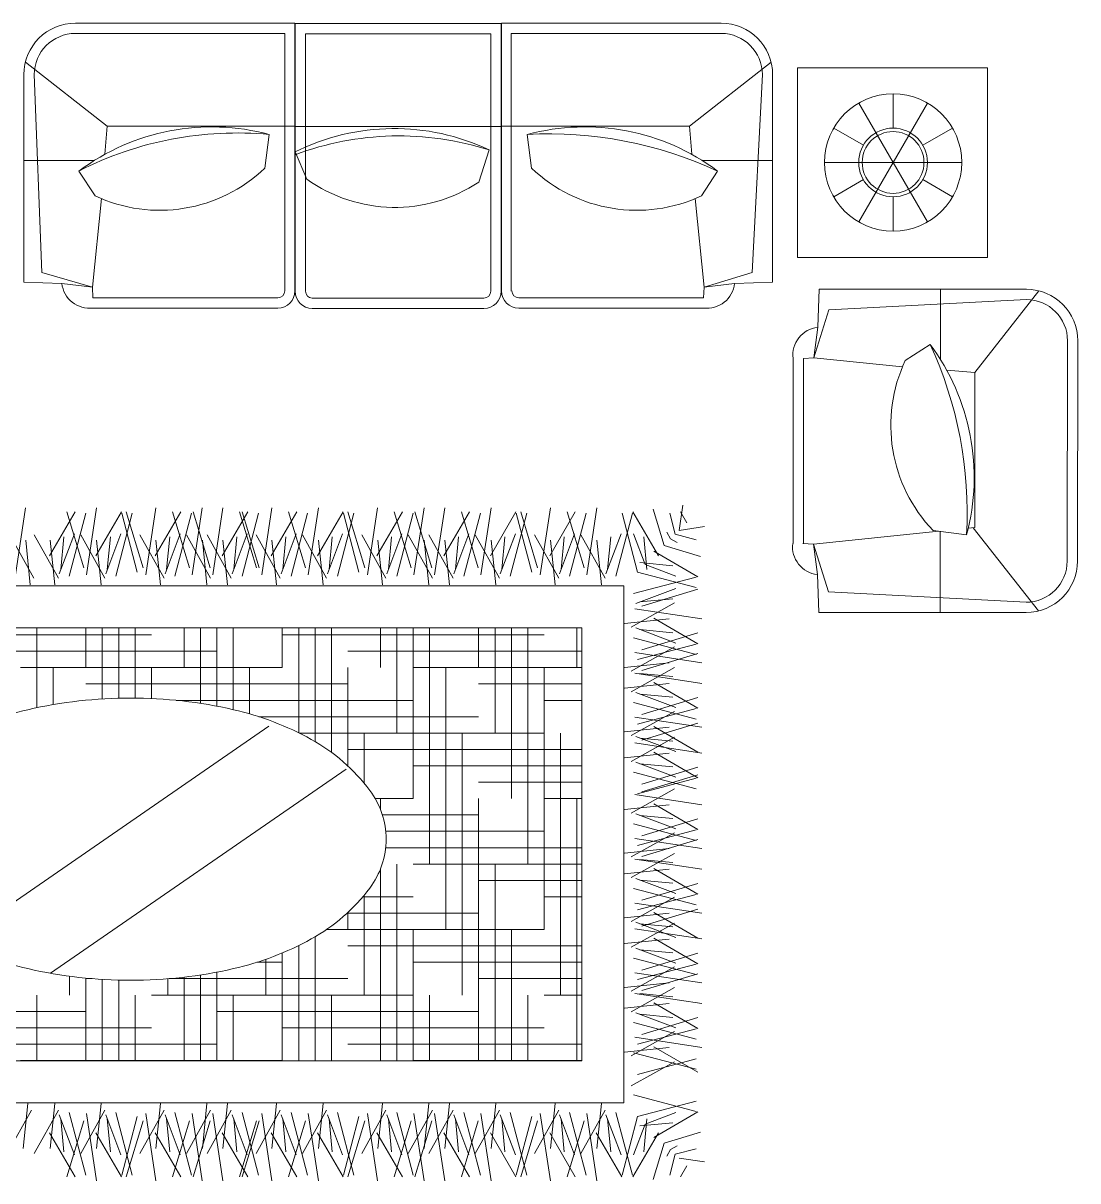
# Model space of a CAD drawing. Header units: millimetres. Extents: x 1551 to 1744, y 1536 to 1676.
# Drawn here: x 1614.796 to 1617.921, y 1571.634 to 1575.063 of the extents above; entities that cross this region are included whole.
import ezdxf

# ---------------------------------------------------------------- set-up
doc = ezdxf.new("R2010")
doc.units = ezdxf.units.MM
doc.layers.add('03_Fina', color=7, linetype='Continuous', lineweight=9)

msp = doc.modelspace()

# ---------------------------------------------------------------- linework, layer by layer
at = {"layer": '03_Fina', "color": 252, "true_color": 0x939598}
for p, q in [((1614.9505, 1575.0626), (1615.6012, 1575.0626)), ((1615.6012, 1575.0626), (1615.6012, 1574.2695)), ((1615.6018, 1574.2684), (1615.6018, 1575.0616)), ((1615.6018, 1575.0616), (1616.2118, 1575.0616)), ((1616.2118, 1575.0616), (1616.2118, 1574.2684)), ((1616.2134, 1575.0626), (1616.2134, 1574.2695)), ((1616.8641, 1575.0626), (1616.2134, 1575.0626)), ((1614.9505, 1575.0321), (1615.5712, 1575.0321)), ((1615.5712, 1574.2684), (1615.5712, 1575.0321)), ((1615.6323, 1574.2684), (1615.6323, 1575.0311)), ((1615.6323, 1575.0311), (1616.1813, 1575.0311)), ((1616.1813, 1575.0311), (1616.1813, 1574.2684)), ((1616.2423, 1575.0321), (1616.2423, 1574.2684)), ((1616.8641, 1575.0321), (1616.2423, 1575.0321)), ((1615.0444, 1574.7575), (1614.8026, 1574.9475)), ((1616.7702, 1574.7575), (1617.012, 1574.9475)), ((1614.7979, 1574.2959), (1614.7979, 1574.9101)), ((1614.8285, 1574.9101), (1614.8515, 1574.3245)), ((1616.9862, 1574.9101), (1616.9556, 1574.3245)), ((1617.0167, 1574.2959), (1617.0167, 1574.9101)), ((1617.3736, 1574.7516), (1617.3736, 1574.8533)), ((1615.6018, 1574.8421), (1615.6012, 1574.8421)), ((1616.2134, 1574.8421), (1616.2118, 1574.8421)), ((1617.4753, 1574.826), (1617.2719, 1574.4738)), ((1617.2719, 1574.826), (1617.4753, 1574.4738)), ((1617.2719, 1574.4738), (1617.4753, 1574.826)), ((1617.4753, 1574.4738), (1617.2719, 1574.826)), ((1615.0379, 1574.6741), (1615.0444, 1574.7575)), ((1615.0444, 1574.7575), (1615.6012, 1574.7575)), ((1615.6018, 1574.7565), (1616.2118, 1574.7565)), ((1616.7702, 1574.7575), (1616.2134, 1574.7575)), ((1616.7767, 1574.6741), (1616.7702, 1574.7575)), ((1617.2856, 1574.7008), (1617.1975, 1574.7516)), ((1617.4617, 1574.7008), (1617.5497, 1574.7516)), ((1615.5121, 1574.6335), (1615.5252, 1574.7328)), ((1616.3025, 1574.6335), (1616.2894, 1574.7328)), ((1615.602, 1574.6815), (1615.6359, 1574.6007)), ((1616.1458, 1574.5918), (1616.1763, 1574.6871)), ((1614.7979, 1574.6559), (1615.0068, 1574.6559)), ((1617.0167, 1574.6559), (1616.8078, 1574.6559)), ((1617.1703, 1574.6499), (1617.577, 1574.6499)), ((1617.577, 1574.6499), (1617.1703, 1574.6499)), ((1614.9611, 1574.6246), (1615.0089, 1574.5512)), ((1615.6018, 1574.6387), (1615.6012, 1574.6387)), ((1616.2134, 1574.6387), (1616.2118, 1574.6387)), ((1616.8535, 1574.6246), (1616.8057, 1574.5512)), ((1617.1975, 1574.5482), (1617.2856, 1574.5991)), ((1617.5497, 1574.5482), (1617.4617, 1574.5991)), ((1615.0009, 1574.2802), (1615.0277, 1574.5429)), ((1616.8137, 1574.2802), (1616.7869, 1574.5429)), ((1617.3736, 1574.4466), (1617.3736, 1574.5482)), ((1614.8515, 1574.3245), (1615.0009, 1574.2802)), ((1616.9556, 1574.3245), (1616.8137, 1574.2802)), ((1614.9105, 1574.2917), (1614.7979, 1574.2959)), ((1614.9105, 1574.2917), (1615.0009, 1574.2802)), ((1615.0024, 1574.2491), (1615.0009, 1574.2802)), ((1616.8122, 1574.2491), (1616.8137, 1574.2802)), ((1616.9041, 1574.2917), (1616.8137, 1574.2802)), ((1616.9041, 1574.2917), (1617.0167, 1574.2959)), ((1617.1502, 1574.1617), (1617.1543, 1574.2743)), ((1617.1543, 1574.2743), (1617.7685, 1574.2743)), ((1617.5143, 1574.2743), (1617.5143, 1574.0654)), ((1617.616, 1574.0279), (1617.8059, 1574.2697)), ((1615.5504, 1574.2491), (1615.0024, 1574.2491)), ((1616.161, 1574.2481), (1615.6526, 1574.2481)), ((1616.2642, 1574.2491), (1616.8122, 1574.2491)), ((1617.7685, 1574.2438), (1617.183, 1574.2133)), ((1615.5504, 1574.2186), (1615.0024, 1574.2186)), ((1616.161, 1574.2176), (1615.6526, 1574.2176)), ((1616.2642, 1574.2186), (1616.8122, 1574.2186)), ((1617.183, 1574.2133), (1617.1386, 1574.0714)), ((1617.1502, 1574.1617), (1617.1386, 1574.0714)), ((1617.483, 1574.1112), (1617.4096, 1574.0633)), ((1617.8906, 1574.1218), (1617.8895, 1573.4695)), ((1617.9211, 1574.1218), (1617.92, 1573.4695)), ((1617.0771, 1573.5219), (1617.0771, 1574.0698)), ((1617.1076, 1574.0698), (1617.1386, 1574.0714)), ((1617.1076, 1573.5219), (1617.1076, 1574.0698)), ((1617.1386, 1574.0714), (1617.4013, 1574.0446)), ((1617.5325, 1574.0344), (1617.616, 1574.0279)), ((1617.616, 1574.0279), (1617.616, 1573.5687)), ((1614.773, 1573.4285), (1614.8031, 1573.6274)), ((1614.8736, 1573.4848), (1614.9494, 1573.6154)), ((1614.9753, 1573.4492), (1614.9251, 1573.6156)), ((1614.9833, 1573.4285), (1615.0133, 1573.6274)), ((1615.0111, 1573.4848), (1615.087, 1573.6154)), ((1615.151, 1573.4492), (1615.1008, 1573.6156)), ((1615.159, 1573.4285), (1615.1891, 1573.6274)), ((1615.1869, 1573.4848), (1615.2627, 1573.6154)), ((1615.2886, 1573.4492), (1615.2384, 1573.6156)), ((1615.2966, 1573.4285), (1615.3266, 1573.6274)), ((1615.3497, 1573.4492), (1615.2995, 1573.6156)), ((1615.3577, 1573.4285), (1615.3877, 1573.6274)), ((1615.3855, 1573.4848), (1615.4614, 1573.6154)), ((1615.4873, 1573.4492), (1615.437, 1573.6156)), ((1615.4949, 1573.4492), (1615.4447, 1573.6156)), ((1615.5029, 1573.4285), (1615.5329, 1573.6274)), ((1615.5307, 1573.4848), (1615.6066, 1573.6154)), ((1615.6324, 1573.4492), (1615.5822, 1573.6156)), ((1615.6404, 1573.4285), (1615.6705, 1573.6274)), ((1615.6683, 1573.4848), (1615.7441, 1573.6154)), ((1615.8082, 1573.4492), (1615.758, 1573.6156)), ((1615.8162, 1573.4285), (1615.8462, 1573.6274)), ((1615.844, 1573.4848), (1615.9199, 1573.6154)), ((1615.9457, 1573.4492), (1615.8955, 1573.6156)), ((1615.9537, 1573.4285), (1615.9838, 1573.6274)), ((1616.0069, 1573.4492), (1615.9567, 1573.6156)), ((1616.0149, 1573.4285), (1616.0449, 1573.6274)), ((1616.0427, 1573.4848), (1616.1186, 1573.6154)), ((1616.1444, 1573.4492), (1616.0942, 1573.6156)), ((1616.1524, 1573.4285), (1616.1825, 1573.6274)), ((1616.1802, 1573.4848), (1616.2561, 1573.6154)), ((1616.3202, 1573.4492), (1616.27, 1573.6156)), ((1616.3282, 1573.4285), (1616.3582, 1573.6274)), ((1616.356, 1573.4848), (1616.4319, 1573.6154)), ((1616.4577, 1573.4492), (1616.4075, 1573.6156)), ((1616.4657, 1573.4285), (1616.4958, 1573.6274)), ((1616.6781, 1573.4848), (1616.6022, 1573.6154)), ((1616.6949, 1573.5156), (1616.6623, 1573.6234)), ((1616.7392, 1573.5599), (1616.7506, 1573.6353)), ((1616.7625, 1573.5831), (1616.7438, 1573.6154)), ((1614.9324, 1573.4251), (1614.9813, 1573.6111)), ((1615.07, 1573.4251), (1615.1189, 1573.6111)), ((1615.1337, 1573.4368), (1615.0879, 1573.6111)), ((1615.2457, 1573.4251), (1615.2946, 1573.6111)), ((1615.4444, 1573.4251), (1615.4933, 1573.6111)), ((1615.5896, 1573.4251), (1615.6385, 1573.6111)), ((1615.7271, 1573.4251), (1615.776, 1573.6111)), ((1615.7909, 1573.4368), (1615.7451, 1573.6111)), ((1615.9029, 1573.4251), (1615.9518, 1573.6111)), ((1616.1016, 1573.4251), (1616.1505, 1573.6111)), ((1616.2391, 1573.4251), (1616.288, 1573.6111)), ((1616.3029, 1573.4368), (1616.257, 1573.6111)), ((1616.4149, 1573.4251), (1616.4638, 1573.6111)), ((1616.5524, 1573.4251), (1616.6013, 1573.6111)), ((1616.6162, 1573.4368), (1616.5703, 1573.6111)), ((1616.7282, 1573.5489), (1616.7119, 1573.6111)), ((1614.8277, 1573.4186), (1614.7559, 1573.5469)), ((1614.9004, 1573.4186), (1614.8286, 1573.5469)), ((1614.9028, 1573.4317), (1614.9475, 1573.55)), ((1615.0379, 1573.4186), (1614.9662, 1573.5469)), ((1615.0404, 1573.4317), (1615.0851, 1573.55)), ((1615.2137, 1573.4186), (1615.1419, 1573.5469)), ((1615.2161, 1573.4317), (1615.2608, 1573.55)), ((1615.3512, 1573.4186), (1615.2795, 1573.5469)), ((1615.4123, 1573.4186), (1615.3406, 1573.5469)), ((1615.4148, 1573.4317), (1615.4595, 1573.55)), ((1615.5575, 1573.4186), (1615.4858, 1573.5469)), ((1615.56, 1573.4317), (1615.6047, 1573.55)), ((1615.6951, 1573.4186), (1615.6233, 1573.5469)), ((1615.6976, 1573.4317), (1615.7422, 1573.55)), ((1615.8708, 1573.4186), (1615.7991, 1573.5469)), ((1615.8733, 1573.4317), (1615.918, 1573.55)), ((1616.0084, 1573.4186), (1615.9366, 1573.5469)), ((1616.0695, 1573.4186), (1615.9977, 1573.5469)), ((1616.072, 1573.4317), (1616.1167, 1573.55)), ((1616.2071, 1573.4186), (1616.1353, 1573.5469)), ((1616.2095, 1573.4317), (1616.2542, 1573.55)), ((1616.3828, 1573.4186), (1616.311, 1573.5469)), ((1616.3853, 1573.4317), (1616.43, 1573.55)), ((1616.5204, 1573.4186), (1616.4486, 1573.5469)), ((1616.5228, 1573.4317), (1616.5675, 1573.55)), ((1616.6385, 1573.4591), (1616.6041, 1573.55)), ((1616.7144, 1573.5351), (1616.7034, 1573.5547)), ((1616.7282, 1573.5489), (1616.7904, 1573.5325)), ((1616.7392, 1573.5599), (1616.8147, 1573.5713)), ((1617.1376, 1573.5199), (1617.5095, 1573.5578)), ((1617.492, 1573.5601), (1617.5913, 1573.5471)), ((1617.5133, 1573.317), (1617.5133, 1573.5573)), ((1617.5962, 1573.5667), (1617.616, 1573.5687)), ((1617.6112, 1573.5682), (1617.8049, 1573.3216)), ((1614.8169, 1573.3987), (1614.8033, 1573.5312)), ((1614.8896, 1573.3987), (1614.8759, 1573.5312)), ((1614.9076, 1573.444), (1614.9167, 1573.5416)), ((1615.0271, 1573.3987), (1615.0135, 1573.5312)), ((1615.0452, 1573.444), (1615.0543, 1573.5416)), ((1615.2029, 1573.3987), (1615.1892, 1573.5312)), ((1615.2209, 1573.444), (1615.23, 1573.5416)), ((1615.3404, 1573.3987), (1615.3268, 1573.5312)), ((1615.4016, 1573.3987), (1615.3879, 1573.5312)), ((1615.4196, 1573.444), (1615.4287, 1573.5416)), ((1615.5468, 1573.3987), (1615.5331, 1573.5312)), ((1615.5648, 1573.444), (1615.5739, 1573.5416)), ((1615.6843, 1573.3987), (1615.6707, 1573.5312)), ((1615.7023, 1573.444), (1615.7115, 1573.5416)), ((1615.8601, 1573.3987), (1615.8464, 1573.5312)), ((1615.8781, 1573.444), (1615.8872, 1573.5416)), ((1615.9976, 1573.3987), (1615.984, 1573.5312)), ((1616.0587, 1573.3987), (1616.0451, 1573.5312)), ((1616.0768, 1573.444), (1616.0859, 1573.5416)), ((1616.1963, 1573.3987), (1616.1826, 1573.5312)), ((1616.2143, 1573.444), (1616.2234, 1573.5416)), ((1616.372, 1573.3987), (1616.3584, 1573.5312)), ((1616.3901, 1573.444), (1616.3992, 1573.5416)), ((1616.5096, 1573.3987), (1616.4959, 1573.5312)), ((1616.5276, 1573.444), (1616.5367, 1573.5416)), ((1616.5276, 1573.444), (1616.5367, 1573.5416)), ((1616.644, 1573.444), (1616.6349, 1573.5416)), ((1616.6949, 1573.5156), (1616.8028, 1573.483)), ((1616.7144, 1573.5351), (1616.7341, 1573.5241)), ((1617.1066, 1573.5215), (1617.1376, 1573.5199)), ((1617.1819, 1573.378), (1617.1376, 1573.5199)), ((1617.1492, 1573.4295), (1617.1376, 1573.5199)), ((1616.6641, 1573.4988), (1616.7947, 1573.4229)), ((1616.6233, 1573.4647), (1616.721, 1573.4556)), ((1616.6385, 1573.4591), (1616.7293, 1573.4248)), ((1616.6044, 1573.3731), (1616.7904, 1573.422)), ((1616.6044, 1573.3731), (1616.7904, 1573.422)), ((1616.6162, 1573.4368), (1616.7904, 1573.391)), ((1617.1492, 1573.4295), (1617.1533, 1573.317)), ((1616.5756, 1573.3963), (1613.7567, 1573.3963)), ((1616.5756, 1571.8649), (1616.5756, 1573.3963)), ((1616.611, 1573.3435), (1616.7293, 1573.3882)), ((1616.611, 1573.3435), (1616.7293, 1573.3882)), ((1616.6286, 1573.3363), (1616.7949, 1573.3866)), ((1617.7675, 1573.3475), (1617.1819, 1573.378)), ((1616.5979, 1573.2737), (1616.7262, 1573.3455)), ((1616.6233, 1573.3483), (1616.721, 1573.3574)), ((1616.6233, 1573.3483), (1616.721, 1573.3574)), ((1616.6078, 1573.3283), (1616.8068, 1573.2983)), ((1617.1533, 1573.317), (1617.7675, 1573.317)), ((1616.4515, 1573.2721), (1613.8808, 1573.2721)), ((1614.8364, 1573.035), (1614.8364, 1573.2721)), ((1614.9818, 1573.1538), (1614.9818, 1573.2721)), ((1615.0303, 1573.061), (1615.0303, 1573.2721)), ((1615.0788, 1573.0631), (1615.0788, 1573.2721)), ((1615.1273, 1573.0635), (1615.1273, 1573.2721)), ((1615.2727, 1573.1538), (1615.2727, 1573.2721)), ((1615.3212, 1573.0478), (1615.3212, 1573.2721)), ((1615.3697, 1573.0395), (1615.3697, 1573.2721)), ((1615.4182, 1573.0294), (1615.4182, 1573.2721)), ((1615.5637, 1573.1538), (1615.5637, 1573.2721)), ((1615.6122, 1572.9607), (1615.6122, 1573.2721)), ((1615.6606, 1572.9349), (1615.6606, 1573.2721)), ((1615.7091, 1572.9031), (1615.7091, 1573.2721)), ((1615.8546, 1573.1538), (1615.8546, 1573.2721)), ((1615.9031, 1572.9599), (1615.9031, 1573.2721)), ((1615.9516, 1572.766), (1615.9516, 1573.2721)), ((1616.0001, 1572.572), (1616.0001, 1573.2721)), ((1616.1455, 1573.1538), (1616.1455, 1573.2721)), ((1616.194, 1572.9599), (1616.194, 1573.2721)), ((1616.2425, 1572.766), (1616.2425, 1573.2721)), ((1616.291, 1572.572), (1616.291, 1573.2721)), ((1616.4364, 1573.1538), (1616.4364, 1573.2721)), ((1616.4515, 1571.989), (1616.4515, 1573.2721)), ((1616.5781, 1573.2845), (1616.7105, 1573.2981)), ((1616.6641, 1573.3005), (1616.7947, 1573.2246)), ((1616.6641, 1573.3005), (1616.7947, 1573.2246)), ((1615.1758, 1573.2508), (1614.4, 1573.2508)), ((1616.3395, 1573.2508), (1615.5637, 1573.2508)), ((1616.6044, 1573.2417), (1616.7904, 1573.1928)), ((1616.6044, 1573.2417), (1616.7904, 1573.1928)), ((1616.611, 1573.2712), (1616.7293, 1573.2266)), ((1616.611, 1573.2712), (1616.7293, 1573.2266)), ((1616.6233, 1573.2665), (1616.721, 1573.2573)), ((1616.6233, 1573.2665), (1616.721, 1573.2573)), ((1616.6286, 1573.2063), (1616.7949, 1573.2566)), ((1616.5979, 1573.1437), (1616.7262, 1573.2155)), ((1616.6162, 1573.1779), (1616.7904, 1573.2237)), ((1615.3697, 1573.2023), (1614.5939, 1573.2023)), ((1616.4515, 1573.2023), (1615.7576, 1573.2023)), ((1616.6078, 1573.1984), (1616.8068, 1573.1683)), ((1616.6286, 1573.1452), (1616.7949, 1573.1954)), ((1615.5637, 1573.1538), (1614.7879, 1573.1538)), ((1614.8848, 1573.0441), (1614.8848, 1573.1538)), ((1615.1758, 1573.0622), (1615.1758, 1573.1538)), ((1615.4667, 1573.0169), (1615.4667, 1573.1538)), ((1615.7576, 1572.8631), (1615.7576, 1573.1538)), ((1616.4515, 1573.1538), (1615.9516, 1573.1538)), ((1616.0485, 1572.3781), (1616.0485, 1573.1538)), ((1616.3395, 1572.3781), (1616.3395, 1573.1538)), ((1616.5781, 1573.1545), (1616.7105, 1573.1681)), ((1616.5979, 1573.0825), (1616.7262, 1573.1543)), ((1616.6078, 1573.1372), (1616.8068, 1573.1071)), ((1616.6233, 1573.1365), (1616.721, 1573.1273)), ((1616.6233, 1573.1365), (1616.721, 1573.1273)), ((1615.7576, 1573.1054), (1614.9818, 1573.1054)), ((1616.4515, 1573.1054), (1616.1455, 1573.1054)), ((1616.5781, 1573.0933), (1616.7105, 1573.107)), ((1616.6641, 1573.1094), (1616.7947, 1573.0335)), ((1616.6641, 1573.1094), (1616.7947, 1573.0335)), ((1616.611, 1573.0801), (1616.7293, 1573.0354)), ((1616.611, 1573.0801), (1616.7293, 1573.0354)), ((1616.6233, 1573.0753), (1616.721, 1573.0662)), ((1616.6233, 1573.0753), (1616.721, 1573.0662)), ((1615.9516, 1573.0569), (1615.2495, 1573.0569)), ((1616.4515, 1573.0569), (1616.3395, 1573.0569)), ((1616.6044, 1573.0505), (1616.7904, 1573.0016)), ((1616.6044, 1573.0505), (1616.7904, 1573.0016)), ((1616.6162, 1572.9867), (1616.7904, 1573.0326)), ((1616.6286, 1573.0152), (1616.7949, 1573.0654)), ((1616.1455, 1573.0084), (1615.4945, 1573.0084)), ((1616.5979, 1572.9525), (1616.7262, 1573.0243)), ((1616.6078, 1573.0072), (1616.8068, 1572.9771)), ((1614.6028, 1572.3446), (1615.524, 1572.9803)), ((1616.5781, 1572.9633), (1616.7105, 1572.977)), ((1616.6286, 1572.9387), (1616.7949, 1572.9889)), ((1616.6641, 1572.9794), (1616.7947, 1572.9035)), ((1616.6641, 1572.9794), (1616.7947, 1572.9035)), ((1616.3395, 1572.9599), (1615.6138, 1572.9599)), ((1615.8061, 1572.8119), (1615.8061, 1572.9599)), ((1616.097, 1572.1841), (1616.097, 1572.9599)), ((1616.3879, 1572.1841), (1616.3879, 1572.9599)), ((1616.5979, 1572.8761), (1616.7262, 1572.9478)), ((1616.6078, 1572.9307), (1616.8068, 1572.9007)), ((1616.611, 1572.9501), (1616.7293, 1572.9054)), ((1616.611, 1572.9501), (1616.7293, 1572.9054)), ((1616.6233, 1572.9453), (1616.721, 1572.9362)), ((1616.6233, 1572.9453), (1616.721, 1572.9362)), ((1616.4515, 1572.9114), (1615.7576, 1572.9114)), ((1616.5781, 1572.8868), (1616.7105, 1572.9005)), ((1616.6641, 1572.9029), (1616.7947, 1572.827)), ((1616.6641, 1572.9029), (1616.7947, 1572.827)), ((1616.4515, 1572.8629), (1615.9516, 1572.8629)), ((1616.611, 1572.8736), (1616.7293, 1572.8289)), ((1616.611, 1572.8736), (1616.7293, 1572.8289)), ((1616.6233, 1572.8688), (1616.721, 1572.8597)), ((1616.6233, 1572.8688), (1616.721, 1572.8597)), ((1614.8772, 1572.2485), (1615.7533, 1572.853)), ((1616.6044, 1572.844), (1616.7904, 1572.7951)), ((1616.6044, 1572.844), (1616.7904, 1572.7951)), ((1616.6162, 1572.7803), (1616.7904, 1572.8261)), ((1616.6286, 1572.8087), (1616.7949, 1572.8589)), ((1616.6286, 1572.7858), (1616.7949, 1572.836)), ((1616.4515, 1572.8144), (1616.1455, 1572.8144)), ((1616.5979, 1572.7231), (1616.7262, 1572.7949)), ((1615.9516, 1572.766), (1615.8392, 1572.766)), ((1615.8546, 1572.734), (1615.8546, 1572.766)), ((1616.1455, 1571.9902), (1616.1455, 1572.766)), ((1616.4515, 1572.766), (1616.3395, 1572.766)), ((1616.4364, 1571.9902), (1616.4364, 1572.766)), ((1616.6078, 1572.7778), (1616.8068, 1572.7477)), ((1616.5781, 1572.7339), (1616.7105, 1572.7476)), ((1616.6641, 1572.7499), (1616.7947, 1572.6741)), ((1616.6641, 1572.7499), (1616.7947, 1572.6741)), ((1616.1455, 1572.7175), (1615.8604, 1572.7175)), ((1616.6044, 1572.6911), (1616.7904, 1572.6422)), ((1616.6044, 1572.6911), (1616.7904, 1572.6422)), ((1616.611, 1572.7207), (1616.7293, 1572.676)), ((1616.611, 1572.7207), (1616.7293, 1572.676)), ((1616.6233, 1572.7159), (1616.721, 1572.7068)), ((1616.6233, 1572.7159), (1616.721, 1572.7068)), ((1616.6286, 1572.6558), (1616.7949, 1572.706)), ((1616.3395, 1572.669), (1615.8702, 1572.669)), ((1616.5979, 1572.5931), (1616.7262, 1572.6649)), ((1616.6162, 1572.6273), (1616.7904, 1572.6731)), ((1616.4515, 1572.6205), (1615.87, 1572.6205)), ((1616.6078, 1572.6478), (1616.8068, 1572.6177)), ((1616.6286, 1572.5946), (1616.7949, 1572.6448)), ((1616.5781, 1572.6039), (1616.7105, 1572.6176)), ((1616.5979, 1572.532), (1616.7262, 1572.6037)), ((1616.6078, 1572.5866), (1616.8068, 1572.5566)), ((1616.6233, 1572.5859), (1616.721, 1572.5768)), ((1616.6233, 1572.5859), (1616.721, 1572.5768)), ((1615.8546, 1571.9902), (1615.8546, 1572.5574)), ((1615.9031, 1571.989), (1615.9031, 1572.572)), ((1616.4515, 1572.572), (1615.9516, 1572.572)), ((1616.194, 1571.989), (1616.194, 1572.572)), ((1616.5781, 1572.5427), (1616.7105, 1572.5564)), ((1616.6641, 1572.5588), (1616.7947, 1572.4829)), ((1616.6641, 1572.5588), (1616.7947, 1572.4829)), ((1616.4515, 1572.5235), (1616.1455, 1572.5235)), ((1616.611, 1572.5295), (1616.7293, 1572.4848)), ((1616.611, 1572.5295), (1616.7293, 1572.4848)), ((1616.6233, 1572.5247), (1616.721, 1572.5156)), ((1616.6233, 1572.5247), (1616.721, 1572.5156)), ((1616.6044, 1572.4999), (1616.7904, 1572.451)), ((1616.6044, 1572.4999), (1616.7904, 1572.451)), ((1616.6286, 1572.4646), (1616.7949, 1572.5148)), ((1615.9516, 1572.475), (1615.8023, 1572.475)), ((1615.8061, 1572.1841), (1615.8061, 1572.4795)), ((1616.4515, 1572.475), (1616.3395, 1572.475)), ((1616.5979, 1572.402), (1616.7262, 1572.4737)), ((1616.6078, 1572.4566), (1616.8068, 1572.4266)), ((1616.6162, 1572.4362), (1616.7904, 1572.482)), ((1616.1455, 1572.4265), (1615.7557, 1572.4265)), ((1615.7576, 1572.3781), (1615.7576, 1572.4283)), ((1616.5781, 1572.4127), (1616.7105, 1572.4264)), ((1616.6286, 1572.3881), (1616.7949, 1572.4383)), ((1616.6641, 1572.4288), (1616.7947, 1572.3529)), ((1616.6641, 1572.4288), (1616.7947, 1572.3529)), ((1616.5979, 1572.3255), (1616.7262, 1572.3973)), ((1616.6078, 1572.3801), (1616.8068, 1572.3501)), ((1616.611, 1572.3995), (1616.7293, 1572.3548)), ((1616.611, 1572.3995), (1616.7293, 1572.3548)), ((1616.6233, 1572.3947), (1616.721, 1572.3856)), ((1616.6233, 1572.3947), (1616.721, 1572.3856)), ((1615.6606, 1571.989), (1615.6606, 1572.3564)), ((1616.3395, 1572.3781), (1615.6948, 1572.3781)), ((1615.9516, 1571.989), (1615.9516, 1572.3781)), ((1616.2425, 1571.989), (1616.2425, 1572.3781)), ((1616.5781, 1572.3363), (1616.7105, 1572.3499)), ((1616.6641, 1572.3523), (1616.7947, 1572.2764)), ((1616.6641, 1572.3523), (1616.7947, 1572.2764)), ((1615.6122, 1571.989), (1615.6122, 1572.3306)), ((1616.4515, 1572.3296), (1615.7576, 1572.3296)), ((1616.611, 1572.323), (1616.7293, 1572.2783)), ((1616.611, 1572.323), (1616.7293, 1572.2783)), ((1616.6233, 1572.3182), (1616.721, 1572.3091)), ((1616.6233, 1572.3182), (1616.721, 1572.3091)), ((1615.5637, 1572.2811), (1615.4886, 1572.2811)), ((1615.5152, 1572.1841), (1615.5152, 1572.29)), ((1615.5637, 1571.9902), (1615.5637, 1572.3086)), ((1616.4515, 1572.2811), (1615.9516, 1572.2811)), ((1616.6044, 1572.2934), (1616.7904, 1572.2445)), ((1616.6044, 1572.2934), (1616.7904, 1572.2445)), ((1616.6286, 1572.2581), (1616.7949, 1572.3083)), ((1615.3212, 1571.989), (1615.3212, 1572.2435)), ((1615.3697, 1571.989), (1615.3697, 1572.2519)), ((1616.5979, 1572.1955), (1616.7262, 1572.2673)), ((1616.6078, 1572.2501), (1616.8068, 1572.2201)), ((1616.6162, 1572.2297), (1616.7904, 1572.2755)), ((1616.6286, 1572.197), (1616.7949, 1572.2472)), ((1614.9333, 1572.1841), (1614.9333, 1572.2399)), ((1614.9818, 1571.9902), (1614.9818, 1572.2342)), ((1615, 1572.2326), (1614.9818, 1572.2326)), ((1615.0303, 1571.989), (1615.0303, 1572.2304)), ((1615.0788, 1571.989), (1615.0788, 1572.2283)), ((1615.2243, 1572.1841), (1615.2243, 1572.2322)), ((1615.7576, 1572.2326), (1615.2288, 1572.2326)), ((1615.2727, 1571.9902), (1615.2727, 1572.237)), ((1616.4515, 1572.2326), (1616.1455, 1572.2326)), ((1616.5781, 1572.2063), (1616.7105, 1572.2199)), ((1614.8364, 1571.989), (1614.8364, 1572.1841)), ((1615.1273, 1571.989), (1615.1273, 1572.1841)), ((1615.9516, 1572.1841), (1615.1758, 1572.1841)), ((1615.4182, 1571.989), (1615.4182, 1572.1841)), ((1615.7091, 1571.989), (1615.7091, 1572.1841)), ((1616.0001, 1571.989), (1616.0001, 1572.1841)), ((1616.291, 1571.989), (1616.291, 1572.1841)), ((1616.4515, 1572.1841), (1616.3395, 1572.1841)), ((1616.5979, 1572.1343), (1616.7262, 1572.2061)), ((1616.6078, 1572.189), (1616.8068, 1572.1589)), ((1616.6233, 1572.1882), (1616.721, 1572.1791)), ((1616.6233, 1572.1882), (1616.721, 1572.1791)), ((1616.5781, 1572.1451), (1616.7105, 1572.1587)), ((1616.6641, 1572.1611), (1616.7947, 1572.0853)), ((1616.6641, 1572.1611), (1616.7947, 1572.0853)), ((1614.9818, 1572.1356), (1614.206, 1572.1356)), ((1616.1455, 1572.1356), (1615.3697, 1572.1356)), ((1616.611, 1572.1318), (1616.7293, 1572.0872)), ((1616.611, 1572.1318), (1616.7293, 1572.0872)), ((1616.6233, 1572.1271), (1616.721, 1572.1179)), ((1616.6233, 1572.1271), (1616.721, 1572.1179)), ((1616.6286, 1572.067), (1616.7949, 1572.1172)), ((1615.1758, 1572.0871), (1614.4, 1572.0871)), ((1616.3395, 1572.0871), (1615.5637, 1572.0871)), ((1616.5979, 1572.0043), (1616.7262, 1572.0761)), ((1616.6044, 1572.1023), (1616.7904, 1572.0534)), ((1616.6044, 1572.1023), (1616.7904, 1572.0534)), ((1616.6162, 1572.0385), (1616.7904, 1572.0843)), ((1615.3697, 1572.0386), (1614.5939, 1572.0386)), ((1616.4515, 1572.0386), (1615.7576, 1572.0386)), ((1616.6078, 1572.059), (1616.8068, 1572.0289)), ((1616.5781, 1572.0151), (1616.7105, 1572.0287)), ((1616.6044, 1572.0129), (1616.7904, 1571.964)), ((1616.6044, 1572.0129), (1616.7904, 1571.964)), ((1616.6641, 1572.0311), (1616.7947, 1571.9553)), ((1616.6641, 1572.0311), (1616.7947, 1571.9553)), ((1613.8808, 1571.989), (1616.4515, 1571.989)), ((1615.5637, 1571.9902), (1614.7879, 1571.9902)), ((1614.8848, 1571.989), (1614.8848, 1571.9902)), ((1615.1758, 1571.989), (1615.1758, 1571.9902)), ((1615.4667, 1571.989), (1615.4667, 1571.9902)), ((1615.7576, 1571.989), (1615.7576, 1571.9902)), ((1616.4515, 1571.9902), (1615.9516, 1571.9902)), ((1616.0485, 1571.989), (1616.0485, 1571.9902)), ((1616.3395, 1571.989), (1616.3395, 1571.9902)), ((1616.5979, 1571.9149), (1616.7262, 1571.9867)), ((1616.6162, 1571.9491), (1616.7904, 1571.9949)), ((1616.6044, 1571.8881), (1616.7904, 1571.8392)), ((1616.6044, 1571.8881), (1616.7904, 1571.8392)), ((1616.6162, 1571.8243), (1616.7904, 1571.8701)), ((1613.7567, 1571.8649), (1616.5756, 1571.8649)), ((1614.8202, 1571.8426), (1614.7485, 1571.7143)), ((1614.8095, 1571.8624), (1614.7958, 1571.73)), ((1614.9004, 1571.8426), (1614.8286, 1571.7143)), ((1614.8896, 1571.8624), (1614.8759, 1571.73)), ((1614.9324, 1571.8361), (1614.9813, 1571.6501)), ((1615.0379, 1571.8426), (1614.9662, 1571.7143)), ((1614.9833, 1571.8327), (1615.0133, 1571.6337)), ((1615.0271, 1571.8624), (1615.0135, 1571.73)), ((1615.07, 1571.8361), (1615.1189, 1571.6501)), ((1615.2137, 1571.8426), (1615.1419, 1571.7143)), ((1615.159, 1571.8327), (1615.1891, 1571.6337)), ((1615.2029, 1571.8624), (1615.1892, 1571.73)), ((1615.2457, 1571.8361), (1615.2946, 1571.6501)), ((1615.3512, 1571.8426), (1615.2795, 1571.7143)), ((1615.2966, 1571.8327), (1615.3266, 1571.6337)), ((1615.3404, 1571.8624), (1615.3268, 1571.73)), ((1615.4123, 1571.8426), (1615.3406, 1571.7143)), ((1615.3577, 1571.8327), (1615.3877, 1571.6337)), ((1615.4016, 1571.8624), (1615.3879, 1571.73)), ((1615.4444, 1571.8361), (1615.4933, 1571.6501)), ((1615.5575, 1571.8426), (1615.4858, 1571.7143)), ((1615.5029, 1571.8327), (1615.5329, 1571.6337)), ((1615.5468, 1571.8624), (1615.5331, 1571.73)), ((1615.5896, 1571.8361), (1615.6385, 1571.6501)), ((1615.6951, 1571.8426), (1615.6233, 1571.7143)), ((1615.6404, 1571.8327), (1615.6705, 1571.6337)), ((1615.6843, 1571.8624), (1615.6707, 1571.73)), ((1615.7271, 1571.8361), (1615.776, 1571.6501)), ((1615.8708, 1571.8426), (1615.7991, 1571.7143)), ((1615.8162, 1571.8327), (1615.8462, 1571.6337)), ((1615.8601, 1571.8624), (1615.8464, 1571.73)), ((1615.9029, 1571.8361), (1615.9518, 1571.6501)), ((1616.0084, 1571.8426), (1615.9366, 1571.7143)), ((1615.9537, 1571.8327), (1615.9838, 1571.6337)), ((1615.9976, 1571.8624), (1615.984, 1571.73)), ((1616.0695, 1571.8426), (1615.9977, 1571.7143)), ((1616.0149, 1571.8327), (1616.0449, 1571.6337)), ((1616.0587, 1571.8624), (1616.0451, 1571.73)), ((1616.1016, 1571.8361), (1616.1505, 1571.6501)), ((1616.2071, 1571.8426), (1616.1353, 1571.7143)), ((1616.1524, 1571.8327), (1616.1825, 1571.6337)), ((1616.1963, 1571.8624), (1616.1826, 1571.73)), ((1616.2391, 1571.8361), (1616.288, 1571.6501)), ((1616.3828, 1571.8426), (1616.311, 1571.7143)), ((1616.3282, 1571.8327), (1616.3582, 1571.6337)), ((1616.372, 1571.8624), (1616.3584, 1571.73)), ((1616.4149, 1571.8361), (1616.4638, 1571.6501)), ((1616.5204, 1571.8426), (1616.4486, 1571.7143)), ((1616.4657, 1571.8327), (1616.4958, 1571.6337)), ((1616.5096, 1571.8624), (1616.4959, 1571.73)), ((1616.5524, 1571.8361), (1616.6013, 1571.6501)), ((1616.6385, 1571.802), (1616.7293, 1571.8364)), ((1616.6641, 1571.7624), (1616.7947, 1571.8383)), ((1614.9028, 1571.8295), (1614.9475, 1571.7112)), ((1614.9076, 1571.8172), (1614.9167, 1571.7195)), ((1614.9753, 1571.8119), (1614.9251, 1571.6456)), ((1615.0404, 1571.8295), (1615.0851, 1571.7112)), ((1615.0452, 1571.8172), (1615.0543, 1571.7195)), ((1615.1337, 1571.8243), (1615.0879, 1571.6501)), ((1615.151, 1571.8119), (1615.1008, 1571.6456)), ((1615.2161, 1571.8295), (1615.2608, 1571.7112)), ((1615.2209, 1571.8172), (1615.23, 1571.7195)), ((1615.2886, 1571.8119), (1615.2384, 1571.6456)), ((1615.3497, 1571.8119), (1615.2995, 1571.6456)), ((1615.4148, 1571.8295), (1615.4595, 1571.7112)), ((1615.4196, 1571.8172), (1615.4287, 1571.7195)), ((1615.4873, 1571.8119), (1615.437, 1571.6456)), ((1615.4949, 1571.8119), (1615.4447, 1571.6456)), ((1615.56, 1571.8295), (1615.6047, 1571.7112)), ((1615.5648, 1571.8172), (1615.5739, 1571.7195)), ((1615.6324, 1571.8119), (1615.5822, 1571.6456)), ((1615.6976, 1571.8295), (1615.7422, 1571.7112)), ((1615.7023, 1571.8172), (1615.7115, 1571.7195)), ((1615.7909, 1571.8243), (1615.7451, 1571.6501)), ((1615.8082, 1571.8119), (1615.758, 1571.6456)), ((1615.8733, 1571.8295), (1615.918, 1571.7112)), ((1615.8781, 1571.8172), (1615.8872, 1571.7195)), ((1615.9457, 1571.8119), (1615.8955, 1571.6456)), ((1616.0069, 1571.8119), (1615.9567, 1571.6456)), ((1616.072, 1571.8295), (1616.1167, 1571.7112)), ((1616.0768, 1571.8172), (1616.0859, 1571.7195)), ((1616.1444, 1571.8119), (1616.0942, 1571.6456)), ((1616.2095, 1571.8295), (1616.2542, 1571.7112)), ((1616.2143, 1571.8172), (1616.2234, 1571.7195)), ((1616.3029, 1571.8243), (1616.257, 1571.6501)), ((1616.3202, 1571.8119), (1616.27, 1571.6456)), ((1616.3853, 1571.8295), (1616.43, 1571.7112)), ((1616.3901, 1571.8172), (1616.3992, 1571.7195)), ((1616.4577, 1571.8119), (1616.4075, 1571.6456)), ((1616.5228, 1571.8295), (1616.5675, 1571.7112)), ((1616.5276, 1571.8172), (1616.5367, 1571.7195)), ((1616.6162, 1571.8243), (1616.5703, 1571.6501)), ((1616.6385, 1571.802), (1616.6041, 1571.7112)), ((1616.6233, 1571.7965), (1616.721, 1571.8056)), ((1616.644, 1571.8172), (1616.6349, 1571.7195)), ((1614.8736, 1571.7764), (1614.9494, 1571.6458)), ((1615.0111, 1571.7764), (1615.087, 1571.6458)), ((1615.1869, 1571.7764), (1615.2627, 1571.6458)), ((1615.3855, 1571.7764), (1615.4614, 1571.6458)), ((1615.5307, 1571.7764), (1615.6066, 1571.6458)), ((1615.6683, 1571.7764), (1615.7441, 1571.6458)), ((1615.844, 1571.7764), (1615.9199, 1571.6458)), ((1616.0427, 1571.7764), (1616.1186, 1571.6458)), ((1616.1802, 1571.7764), (1616.2561, 1571.6458)), ((1616.356, 1571.7764), (1616.4319, 1571.6458)), ((1616.4935, 1571.7764), (1616.5694, 1571.6458)), ((1616.6781, 1571.7764), (1616.6022, 1571.6458)), ((1616.6949, 1571.7456), (1616.8028, 1571.7782)), ((1616.6949, 1571.7456), (1616.6623, 1571.6377)), ((1616.7144, 1571.7261), (1616.7341, 1571.7371)), ((1616.7282, 1571.7123), (1616.7904, 1571.7286)), ((1616.7144, 1571.7261), (1616.7034, 1571.7064)), ((1616.7282, 1571.7123), (1616.7119, 1571.6501)), ((1616.7392, 1571.7013), (1616.8147, 1571.6899)), ((1616.7625, 1571.678), (1616.7438, 1571.6458))]:
    msp.add_line(p, q, dxfattribs=at)
at = {"layer": '03_Fina', "color": 252, "true_color": 0x939598, "elevation": -2.1692}
msp.add_lwpolyline([(1617.6536, 1574.3681), (1617.0906, 1574.3681), (1617.0906, 1574.9307), (1617.6536, 1574.9307)], close=True, dxfattribs=at)
at = {"layer": '03_Fina', "color": 252, "true_color": 0x939598}
for radius in [0.2034, 0.1017, 0.0915]:
    msp.add_circle((1617.3736, 1574.6499), radius, dxfattribs=at)
for centre, radius, start, end in [((1614.9505, 1574.9101), 0.1525, 90, 180), ((1616.8641, 1574.9101), 0.1525, 0, 90), ((1614.9505, 1574.9101), 0.122, 90, 180), ((1616.8641, 1574.9101), 0.122, 0, 90), ((1616.2824, 1572.6463), 2.1378, 91.8503, 91.8916), ((1615.3544, 1574.0987), 0.6567, 74.928, 126.7929), ((1615.895, 1574.0938), 0.6567, 64.6302, 116.4951), ((1616.2824, 1572.6463), 2.1124, 91.8726, 91.9144), ((1616.4602, 1574.0987), 0.6567, 53.2071, 105.072), ((1615.4291, 1573.7092), 1.0281, 84.6406, 117.0804), ((1615.9096, 1573.8525), 0.8762, 72.2742, 110.5658), ((1616.3555, 1573.5531), 1.1816, 65.0725, 93.2065), ((1616.2824, 1572.6463), 2.1378, 108.5655, 108.5801), ((1616.2824, 1572.6463), 2.1124, 108.7972, 108.812), ((1615.2006, 1574.9583), 0.45, 244.7866, 313.8058), ((1616.614, 1574.9583), 0.45, 226.1942, 295.2134), ((1615.8973, 1574.967), 0.45, 234.4888, 303.508), ((1616.2824, 1572.6463), 1.8074, 92.1888, 92.2376), ((1616.2824, 1572.6463), 1.7057, 92.3193, 92.3711), ((1614.9929, 1574.301), 0.0829, 186.4251, 276.5821), ((1615.5504, 1574.2695), 0.0508, 270, 0), ((1615.5504, 1574.2695), 0.0203, 270, 0), ((1615.6526, 1574.2684), 0.0508, 180, 270), ((1615.6526, 1574.2684), 0.0203, 180, 270), ((1616.161, 1574.2684), 0.0508, 270, 0), ((1616.161, 1574.2684), 0.0203, 270, 0), ((1616.2642, 1574.2695), 0.0508, 180, 270), ((1616.2642, 1574.2695), 0.0203, 180, 270), ((1616.8217, 1574.301), 0.0829, 263.4179, 353.5749), ((1617.7685, 1574.1218), 0.1525, 0, 90), ((1617.7685, 1574.1218), 0.122, 0, 90), ((1617.1595, 1574.0793), 0.0829, 96.4251, 186.5821), ((1616.9572, 1573.7178), 0.6567, 344.928, 36.7929), ((1616.4116, 1573.6132), 1.1816, 356.7935, 24.9275), ((1617.8168, 1573.8716), 0.45, 154.7866, 223.8058), ((1615.5037, 1573.6324), 2.1124, 358.0856, 358.1274), ((1617.1585, 1573.5119), 0.0829, 173.4179, 263.5749), ((1617.7675, 1573.4695), 0.1525, 270, 0), ((1617.7675, 1573.4695), 0.122, 270, 0), ((1615.1144, 1571.6969), 1.3667, 90, 102.8807), ((1615.1144, 1571.6969), 1.3667, 77.1193, 90), ((1615.0071, 1572.166), 0.8855, 102.8807, 118.9019), ((1615.2217, 1572.166), 0.8855, 61.0981, 77.1193), ((1615.3848, 1572.4614), 0.548, 36.8805, 61.0981), ((1615.6304, 1572.6457), 0.241, 0, 36.8805), ((1615.6304, 1572.6457), 0.241, 323.1195, 0), ((1615.3848, 1572.8299), 0.548, 298.9019, 323.1195), ((1615.0071, 1573.1254), 0.8855, 241.0981, 257.1193), ((1615.2217, 1573.1254), 0.8855, 282.8807, 298.9019), ((1615.1144, 1573.5945), 1.3667, 257.1193, 270), ((1615.1144, 1573.5945), 1.3667, 270, 282.8807)]:
    msp.add_arc(centre, radius, start, end, dxfattribs=at)

doc.saveas('drawing.dxf')
